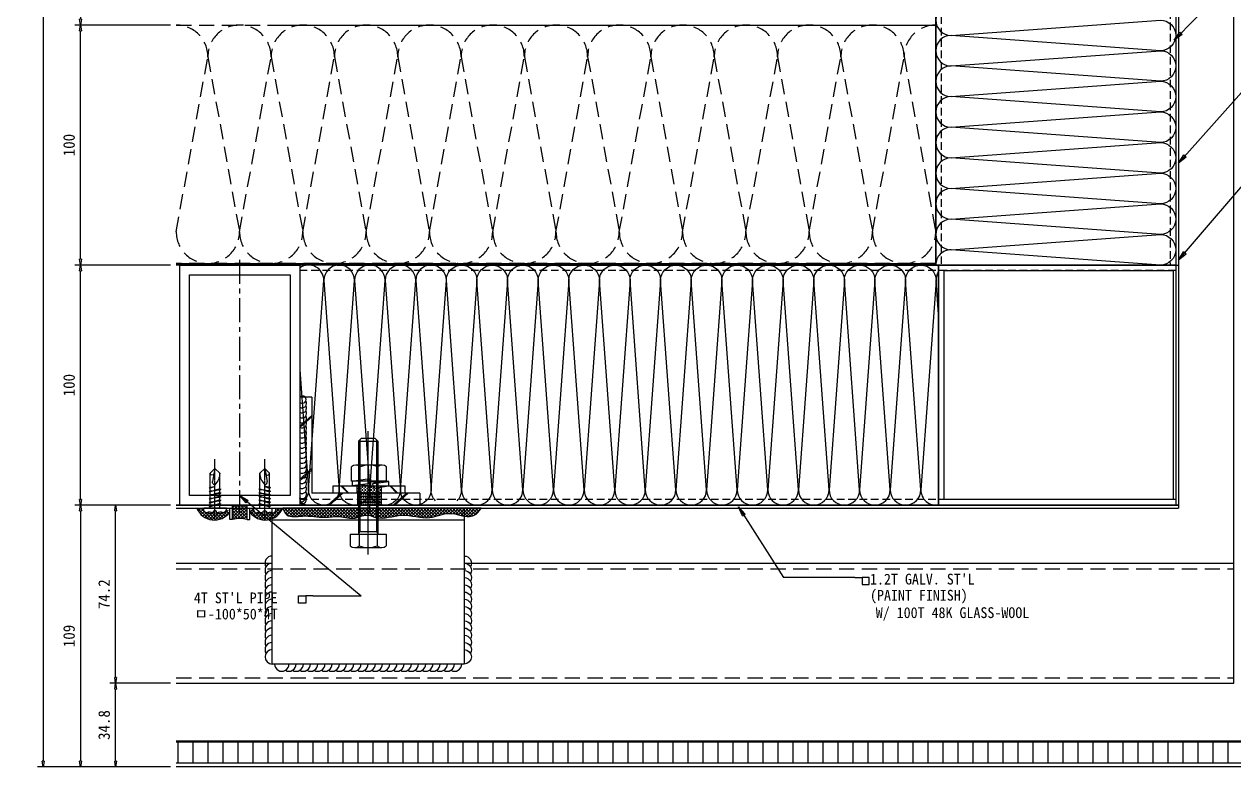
# Model space of a CAD drawing. Header units: millimetres. Extents: x 2352 to 12473, y 635 to 7997.
# Drawn here: x 2352 to 2857, y 731 to 1041 of the extents above; entities that cross this region are included whole.
import ezdxf
from ezdxf.enums import TextEntityAlignment as Align

# ---------------------------------------------------------------- set-up
doc = ezdxf.new("R2010")
doc.units = ezdxf.units.MM
for name, pattern in [('CENTER2', [1.125, 0.75, -0.125, 0.125, -0.125]), ('CENTERX2', [4, 2.5, -0.5, 0.5, -0.5]), ('HIDDEN', [9.525, 6.35, -3.175]), ('HIDDEN2', [4.7625, 3.175, -1.5875])]:
    doc.linetypes.add(name, pattern=pattern)
doc.layers.get('Defpoints').update_dxf_attribs({"color": 187})
for name, color, linetype in [('1', 1, 'Continuous'), ('2', 2, 'Continuous'), ('4', 4, 'Continuous'), ('7', 7, 'Continuous'), ('8', 8, 'Continuous'), ('A-WALL-INSL', 8, 'Continuous'), ('AA-DWXM-GLAZ', 4, 'Continuous'), ('AA-FLXK-PATT', 9, 'Continuous'), ('AC-DIMS-치수', 4, 'Continuous'), ('AC-TEXT-문자', 3, 'Continuous'), ('CEN1', 1, 'CENTER2'), ('DIMENSIONS', 7, 'Continuous'), ("ST'L BRACKET", 7, 'Continuous'), ("ST'L PIPE", 2, 'Continuous'), ('Welding', 1, 'Continuous')]:
    doc.layers.add(name, color=color, linetype=linetype)
doc.styles.add('돋움체', font='')
doc.styles.get('돋움체').set_extended_font_data('DotumChe')
doc.dimstyles.new('Iljin', dxfattribs={"dimscale": 0.8, "dimtxt": 2, "dimasz": 1, "dimexe": 1, "dimexo": 1, "dimgap": 1, "dimtad": 1, "dimdec": 1, "dimdsep": 46, "dimtxsty": '돋움체', "dimblk": 'CLOSEDBLANK', "dimcen": 1, "dimclrd": 8, "dimclre": 8, "dimclrt": 2, "dimadec": 1, "dimazin": 2, "dimtfac": 1, "dimtdec": 1, "dimtix": 1, "dimtmove": 0, "dimatfit": 3, "dimldrblk": 'CLOSEDBLANK', "dimfxl": 1, "dimlwd": -1, "dimlwe": -1, "dimarcsym": 0})
doc.dimstyles.new('Iljin 3', dxfattribs={"dimscale": 2.4, "dimtxt": 2, "dimasz": 1, "dimexe": 1, "dimexo": 1, "dimgap": 1, "dimtad": 1, "dimdec": 1, "dimdsep": 46, "dimtxsty": '돋움체', "dimblk": 'CLOSEDBLANK', "dimcen": 1, "dimclrd": 8, "dimclre": 8, "dimclrt": 2, "dimadec": 1, "dimazin": 2, "dimtfac": 1, "dimtdec": 1, "dimtix": 1, "dimtmove": 0, "dimatfit": 3, "dimldrblk": 'CLOSEDBLANK', "dimfxl": 1, "dimlwd": -1, "dimlwe": -1, "dimarcsym": 0})

# ---------------------------------------------------------------- blocks, each defined once
blk = doc.blocks.new('A$C63B60EC1')
at = {"layer": '2'}
for p, q in [((4.67, 20.71), (2.67, 18.71)), ((4.67, 20.71), (5.69, 15.31)), ((4.67, 20.71), (6.67, 18.71)), ((2.67, 12.3), (2.67, 18.71)), ((6.67, 12.88), (6.67, 18.71)), ((2.67, 12.3), (2.27, 12.07)), ((2.67, 12.3), (2.27, 12.07)), ((7.07, 11.16), (2.27, 12.07)), ((7.07, 11.16), (2.27, 12.07)), ((2.67, 11.88), (2.27, 12.07)), ((2.67, 11.88), (2.27, 12.07)), ((2.67, 10.77), (2.27, 10.53)), ((2.67, 10.77), (2.27, 10.53)), ((7.07, 9.63), (2.27, 10.53)), ((7.07, 9.63), (2.27, 10.53)), ((2.67, 10.35), (2.27, 10.53)), ((2.67, 10.35), (2.27, 10.53)), ((2.67, 12.3), (6.67, 10.93)), ((2.67, 12.3), (6.67, 10.93)), ((6.67, 11.35), (2.67, 11.88)), ((6.67, 11.35), (2.67, 11.88)), ((2.67, 10.77), (2.67, 11.88)), ((2.67, 10.77), (2.67, 11.88)), ((2.67, 10.77), (6.67, 9.39)), ((2.67, 10.77), (6.67, 9.39)), ((6.67, 9.81), (2.67, 10.35)), ((6.67, 9.81), (2.67, 10.35)), ((2.67, 9.23), (2.67, 10.35)), ((2.67, 9.23), (2.67, 10.35)), ((4.67, 13.15), (6.67, 12.46)), ((7.07, 12.69), (4.67, 13.15)), ((6.67, 12.88), (4.67, 13.15)), ((7.07, 12.69), (6.67, 12.88)), ((7.07, 12.69), (6.67, 12.46)), ((6.67, 11.35), (6.67, 12.46)), ((6.67, 11.35), (6.67, 12.46)), ((7.07, 11.16), (6.67, 11.35)), ((7.07, 11.16), (6.67, 11.35)), ((7.07, 11.16), (6.67, 10.93)), ((7.07, 11.16), (6.67, 10.93)), ((6.67, 9.81), (6.67, 10.93)), ((6.67, 9.81), (6.67, 10.93)), ((2.67, 9.23), (2.27, 9)), ((2.67, 9.23), (2.27, 9)), ((7.07, 8.09), (2.27, 9)), ((7.07, 8.09), (2.27, 9)), ((2.67, 8.81), (2.27, 9)), ((2.67, 8.81), (2.27, 9)), ((2.67, 7.7), (2.27, 7.47)), ((2.67, 7.7), (2.27, 7.47)), ((7.07, 6.56), (2.27, 7.47)), ((2.67, 7.28), (2.27, 7.47)), ((7.07, 6.56), (2.27, 7.47)), ((2.67, 7.28), (2.27, 7.47)), ((2.67, 6.17), (2.27, 5.93)), ((7.07, 5.03), (2.27, 5.93)), ((2.67, 5.75), (2.27, 5.93)), ((2.67, 9.23), (6.67, 7.86)), ((2.67, 9.23), (6.67, 7.86)), ((2.67, 7.7), (2.67, 8.81)), ((6.67, 8.28), (2.67, 8.81)), ((6.67, 8.28), (2.67, 8.81)), ((2.67, 7.7), (2.67, 8.81)), ((2.67, 7.7), (6.67, 6.33)), ((2.67, 7.7), (6.67, 6.33)), ((6.67, 6.75), (2.67, 7.28)), ((2.67, 6.17), (2.67, 7.28)), ((6.67, 6.75), (2.67, 7.28)), ((2.67, 6.17), (2.67, 7.28)), ((2.67, 6.17), (6.67, 4.79)), ((6.67, 5.21), (2.67, 5.75)), ((2.67, 4.24), (2.67, 5.75)), ((7.07, 9.63), (6.67, 9.81)), ((7.07, 9.63), (6.67, 9.81)), ((7.07, 9.63), (6.67, 9.39)), ((7.07, 9.63), (6.67, 9.39)), ((6.67, 8.28), (6.67, 9.39)), ((6.67, 8.28), (6.67, 9.39)), ((7.07, 8.09), (6.67, 8.28)), ((7.07, 8.09), (6.67, 7.86)), ((6.67, 6.75), (6.67, 7.86)), ((6.67, 6.75), (6.67, 7.86)), ((7.07, 6.56), (6.67, 6.75)), ((7.07, 6.56), (6.67, 6.75)), ((7.07, 6.56), (6.67, 6.33)), ((7.07, 6.56), (6.67, 6.33)), ((6.67, 5.21), (6.67, 6.33)), ((7.07, 5.03), (6.67, 5.21)), ((0, 4.24), (9.33, 4.24)), ((0, 4.24), (0, 3.55)), ((7.07, 5.03), (6.67, 4.79)), ((6.67, 4.24), (6.67, 4.79)), ((9.33, 3.55), (9.33, 4.24))]:
    blk.add_line(p, q, dxfattribs=at)
blk.add_lwpolyline([(1.22, 2.22), (1.54, 2.4), (1.89, 2.49), (2.26, 2.51), (2.63, 2.48), (2.98, 2.43), (3.31, 2.36), (3.58, 2.3), (3.79, 2.27), (3.92, 2.27), (3.99, 2.31), (4.01, 2.39), (4.01, 2.48), (3.99, 2.58), (3.98, 2.69), (3.99, 2.79), (4.04, 2.89), (4.14, 2.96), (4.29, 3.01), (4.47, 3.04), (4.67, 3.05), (4.86, 3.04), (5.04, 3.01), (5.19, 2.96), (5.3, 2.89), (5.35, 2.79), (5.36, 2.69), (5.34, 2.58), (5.33, 2.48), (5.32, 2.39), (5.34, 2.31), (5.41, 2.27), (5.54, 2.27), (5.75, 2.3), (6.03, 2.36), (6.35, 2.43), (6.71, 2.48), (7.08, 2.51), (7.45, 2.49), (7.8, 2.4), (8.11, 2.22)], dxfattribs=at)
for centre, radius, start, end in [((8.98, 18.63), 6.31, 179.2687, 228.028), ((4.37, 15.14), 1.33, 295.2623, 7.1309), ((5.75, 18.91), 0.941, 250.2196, 348.1271), ((4.85, 14.12), 0.2, 242.5077, 295.2623), ((1.37, 3.58), 1.37, 181.37, 263.8814), ((4.67, 14.18), 12.44, 253.9264, 286.0737), ((7.97, 3.58), 1.37, 276.1186, 358.63)]:
    blk.add_arc(centre, radius, start, end, dxfattribs=at)
at = {"layer": 'CEN1'}
blk.add_line((4.67, 0), (4.67, 24.71), dxfattribs=at)
blk = doc.blocks.new('A$C39651A00')
at = {"layer": '1'}
h = blk.add_hatch(dxfattribs=at)
h.set_pattern_fill('BRASS', color=256, scale=0.2, angle=270)
h.set_pattern_definition([(270, (-369613.7818, 56865.7308), (1.27, -2e-16), []), (270, (-369613.1468, 56865.7308), (1.27, -2e-16), [0.635, -0.3175])])
h.paths.add_polyline_path([(8.41, 24), (3.41, 24), (3.41, 34), (8.41, 34)])
for p, q in [((3.41, 39.64), (8.41, 45.22)), ((3.41, 38.93), (8.41, 44.51)), ((3.41, 12.42), (8.41, 17.99)), ((3.41, 11.71), (8.41, 17.29)), ((13.53, 0), (18.01, 5)), ((14.17, 0), (18.65, 5)), ((35.69, 0), (40.17, 5)), ((36.33, 0), (40.81, 5))]:
    blk.add_line(p, q, dxfattribs=at)
at = {"layer": '1', "linetype": 'CENTERX2'}
blk.add_line((11.96, 29), (0, 29), dxfattribs=at)
at = {"layer": '4'}
for p, q in [((3.41, 50), (3.41, 3)), ((8.41, 50), (3.41, 50)), ((8.41, 50), (8.41, 5)), ((48.41, 5), (8.41, 5)), ((48.41, 5), (48.41, 0)), ((48.41, 0), (6.41, 0))]:
    blk.add_line(p, q, dxfattribs=at)
blk.add_arc((6.41, 3), 3, 180, 270, dxfattribs=at)
at = {"layer": '7'}
blk.add_lwpolyline([(8.41, 24), (3.41, 24), (3.41, 34), (8.41, 34)], close=True, dxfattribs=at)
blk = doc.blocks.new('A$C2C9A2EE4')
at = {"layer": '2'}
for p, q in [((0, 43), (0, 47.81)), ((13.13, 48.5), (1.87, 48.5)), ((3.75, 43), (3.75, 47.81)), ((11.25, 43), (11.25, 47.81)), ((15, 43), (15, 47.81)), ((15, 43), (0, 43)), ((3.5, 4.2), (3.5, 43)), ((4, 41.8), (3.5, 43)), ((11.5, 41.8), (3.5, 41.8)), ((4, 3.7), (4, 41.8)), ((11, 41.8), (11.5, 43)), ((11, 3.7), (11, 41.8)), ((11.5, 4.2), (11.5, 43)), ((11.5, 4.2), (3.5, 4.2)), ((3.5, 4.2), (4.7, 3)), ((10.3, 3), (4.7, 3)), ((11.5, 4.2), (10.3, 3))]:
    blk.add_line(p, q, dxfattribs=at)
for centre, radius, start, end in [((1.87, 45.62), 2.88, 49.4134, 130.5866), ((7.5, 37.99), 10.51, 69.0802, 110.9198), ((13.13, 45.62), 2.88, 49.4134, 130.5866)]:
    blk.add_arc(centre, radius, start, end, dxfattribs=at)
at = {"layer": 'CEN1'}
blk.add_line((7.5, 51.5), (7.5, 0), dxfattribs=at)
blk = doc.blocks.new('SPRING')
at = {"layer": '2'}
for p, q in [((0.73, -1.48), (1.81, 6.2)), ((1.81, 6.2), (4.09, 6.2)), ((2.97, -1.8), (4.09, 6.2)), ((4.09, 6.2), (4.09, -4.37)), ((2.97, -1.8), (3.77, 1.6)), ((3.77, 1.6), (4.09, -4.37)), ((0.73, -1.48), (2.97, -1.79)), ((1.82, -12.2), (1.82, -1.63)), ((2.94, -4.2), (1.82, -12.2)), ((1.85, -1.64), (2.14, -7.6)), ((2.14, -7.6), (2.94, -4.2)), ((5.18, -4.52), (2.94, -4.21)), ((5.18, -4.52), (4.1, -12.2)), ((4.1, -12.2), (1.82, -12.2))]:
    blk.add_line(p, q, dxfattribs=at)
at = {"layer": 'CEN1'}
blk.add_line((0.73, -3), (5.18, -3), dxfattribs=at)
blk = doc.blocks.new('_ClosedBlank')
at = {"color": 0, "linetype": 'ByBlock', "lineweight": -2}
for p, q in [((-1, 0.17), (0, 0)), ((-1, 0.17), (-1, -0.17)), ((0, 0), (-1, -0.17))]:
    blk.add_line(p, q, dxfattribs=at)
blk = doc.blocks.new('*D54')
at = {"layer": 'Defpoints', "color": 0, "transparency": 16777216}
for p in [(2390.57, 766.13), (2415.8, 766.13), (2415.8, 731.33)]:
    blk.add_point(p, dxfattribs=at)
at = {"layer": 'DIMENSIONS', "color": 8, "transparency": 16777216}
for p, q in [((2413.4, 766.13), (2388.17, 766.13)), ((2390.57, 733.73), (2390.57, 763.73)), ((2413.4, 731.33), (2388.17, 731.33))]:
    blk.add_line(p, q, dxfattribs=at)
at = {"layer": 'DIMENSIONS', "color": 8, "transparency": 16777216, "xscale": 2.4, "yscale": 2.4, "zscale": 2.4}
for p, rotation in [((2390.57, 766.13), 90), ((2390.57, 731.33), 270)]:
    blk.add_blockref('_ClosedBlank', p, dxfattribs=dict(at, rotation=rotation))
at = {"layer": 'DIMENSIONS', "color": 2, "transparency": 16777216, "insert": (2385.77, 748.73), "char_height": 4.8, "attachment_point": 5, "rotation": 90, "style": '돋움체'}
blk.add_mtext('34.8', dxfattribs=at)
blk = doc.blocks.new('*D55')
at = {"layer": 'Defpoints', "color": 0, "transparency": 16777216}
for p in [(2390.57, 840.33), (2415.8, 840.33), (2415.8, 766.13)]:
    blk.add_point(p, dxfattribs=at)
at = {"layer": 'DIMENSIONS', "color": 8, "transparency": 16777216}
for p, q in [((2413.4, 840.33), (2388.17, 840.33)), ((2390.57, 768.53), (2390.57, 837.93)), ((2413.4, 766.13), (2388.17, 766.13))]:
    blk.add_line(p, q, dxfattribs=at)
at = {"layer": 'DIMENSIONS', "color": 8, "transparency": 16777216, "xscale": 2.4, "yscale": 2.4, "zscale": 2.4}
for p, rotation in [((2390.57, 840.33), 90), ((2390.57, 766.13), 270)]:
    blk.add_blockref('_ClosedBlank', p, dxfattribs=dict(at, rotation=rotation))
at = {"layer": 'DIMENSIONS', "color": 2, "transparency": 16777216, "insert": (2385.77, 803.23), "char_height": 4.8, "attachment_point": 5, "rotation": 90, "style": '돋움체'}
blk.add_mtext('74.2', dxfattribs=at)
blk = doc.blocks.new('*D56')
at = {"layer": 'Defpoints', "color": 0, "transparency": 16777216}
for p in [(2415.8, 840.33), (2375.95, 731.33), (2415.8, 731.33)]:
    blk.add_point(p, dxfattribs=at)
at = {"layer": 'DIMENSIONS', "color": 8, "transparency": 16777216}
for p, q in [((2413.4, 840.33), (2373.55, 840.33)), ((2375.95, 837.93), (2375.95, 733.73)), ((2413.4, 731.33), (2373.55, 731.33))]:
    blk.add_line(p, q, dxfattribs=at)
at = {"layer": 'DIMENSIONS', "color": 8, "transparency": 16777216, "xscale": 2.4, "yscale": 2.4, "zscale": 2.4}
for p, rotation in [((2375.95, 840.33), 90), ((2375.95, 731.33), 270)]:
    blk.add_blockref('_ClosedBlank', p, dxfattribs=dict(at, rotation=rotation))
at = {"layer": 'DIMENSIONS', "color": 2, "transparency": 16777216, "insert": (2371.15, 785.83), "char_height": 4.8, "attachment_point": 5, "rotation": 90, "style": '돋움체'}
blk.add_mtext('109', dxfattribs=at)
blk = doc.blocks.new('*D57')
at = {"layer": 'Defpoints', "color": 0, "transparency": 16777216}
for p in [(2375.95, 940.33), (2415.8, 940.33), (2415.8, 840.33)]:
    blk.add_point(p, dxfattribs=at)
at = {"layer": 'DIMENSIONS', "color": 8, "transparency": 16777216}
for p, q in [((2413.4, 940.33), (2373.55, 940.33)), ((2375.95, 842.73), (2375.95, 937.93)), ((2413.4, 840.33), (2373.55, 840.33))]:
    blk.add_line(p, q, dxfattribs=at)
at = {"layer": 'DIMENSIONS', "color": 8, "transparency": 16777216, "xscale": 2.4, "yscale": 2.4, "zscale": 2.4}
for p, rotation in [((2375.95, 940.33), 90), ((2375.95, 840.33), 270)]:
    blk.add_blockref('_ClosedBlank', p, dxfattribs=dict(at, rotation=rotation))
at = {"layer": 'DIMENSIONS', "color": 2, "transparency": 16777216, "insert": (2371.15, 890.33), "char_height": 4.8, "attachment_point": 5, "rotation": 90, "style": '돋움체'}
blk.add_mtext('100', dxfattribs=at)
blk = doc.blocks.new('*D58')
at = {"layer": 'Defpoints', "color": 0, "transparency": 16777216}
for p in [(2375.95, 1040.33), (2415.8, 1040.33), (2415.8, 940.33)]:
    blk.add_point(p, dxfattribs=at)
at = {"layer": 'DIMENSIONS', "color": 8, "transparency": 16777216}
for p, q in [((2413.4, 1040.33), (2373.55, 1040.33)), ((2375.95, 942.73), (2375.95, 1037.93)), ((2413.4, 940.33), (2373.55, 940.33))]:
    blk.add_line(p, q, dxfattribs=at)
at = {"layer": 'DIMENSIONS', "color": 8, "transparency": 16777216, "xscale": 2.4, "yscale": 2.4, "zscale": 2.4}
for p, rotation in [((2375.95, 1040.33), 90), ((2375.95, 940.33), 270)]:
    blk.add_blockref('_ClosedBlank', p, dxfattribs=dict(at, rotation=rotation))
at = {"layer": 'DIMENSIONS', "color": 2, "transparency": 16777216, "insert": (2371.15, 990.33), "char_height": 4.8, "attachment_point": 5, "rotation": 90, "style": '돋움체'}
blk.add_mtext('100', dxfattribs=at)
blk = doc.blocks.new('*D76')
at = {"layer": 'Defpoints', "color": 0, "transparency": 16777216}
for p in [(2432.34, 1490.33), (2375.95, 1040.33), (2415.8, 1040.33)]:
    blk.add_point(p, dxfattribs=at)
at = {"layer": 'DIMENSIONS', "color": 8, "transparency": 16777216}
for p, q in [((2429.94, 1490.33), (2373.55, 1490.33)), ((2375.95, 1487.93), (2375.95, 1042.73)), ((2413.4, 1040.33), (2373.55, 1040.33))]:
    blk.add_line(p, q, dxfattribs=at)
at = {"layer": 'DIMENSIONS', "color": 8, "transparency": 16777216, "xscale": 2.4, "yscale": 2.4, "zscale": 2.4}
for p, rotation in [((2375.95, 1490.33), 90), ((2375.95, 1040.33), 270)]:
    blk.add_blockref('_ClosedBlank', p, dxfattribs=dict(at, rotation=rotation))
at = {"layer": 'DIMENSIONS', "color": 2, "transparency": 16777216, "insert": (2371.15, 1265.33), "char_height": 4.8, "attachment_point": 5, "rotation": 90, "style": '돋움체'}
blk.add_mtext('450', dxfattribs=at)
blk = doc.blocks.new('*D83')
at = {"layer": 'Defpoints', "color": 0, "transparency": 16777216}
for p in [(2429.94, 1490.33, 0), (2360.4, 731.33), (2415.8, 731.33)]:
    blk.add_point(p, dxfattribs=at)
at = {"layer": 'DIMENSIONS', "color": 8, "transparency": 16777216}
for p, q in [((2427.54, 1490.33), (2358, 1490.33)), ((2360.4, 1487.93), (2360.4, 733.73)), ((2413.4, 731.33), (2358, 731.33))]:
    blk.add_line(p, q, dxfattribs=at)
at = {"layer": 'DIMENSIONS', "color": 8, "transparency": 16777216, "xscale": 2.4, "yscale": 2.4, "zscale": 2.4}
for p, rotation in [((2360.4, 1490.33), 90), ((2360.4, 731.33), 270)]:
    blk.add_blockref('_ClosedBlank', p, dxfattribs=dict(at, rotation=rotation))
at = {"layer": 'DIMENSIONS', "color": 2, "transparency": 16777216, "insert": (2355.6, 1110.83), "char_height": 4.8, "attachment_point": 5, "rotation": 90, "style": '돋움체'}
blk.add_mtext('759', dxfattribs=at)
blk = doc.blocks.new('A$C35BF611D')
at = {"layer": 'Welding'}
for centre, end in [((19.59, 7.52), 210), ((19.59, 4.52), 210), ((19.59, 1.52), 210), ((19.59, -1.48), 210), ((19.59, -4.48), 210), ((19.59, -7.48), 210), ((19.59, -10.48), 210), ((19.59, -13.48), 210), ((19.59, -16.48), 210), ((19.59, -19.48), 210), ((19.59, -22.48), 210), ((19.59, -25.48), 210), ((19.59, -28.48), 210), ((19.59, -31.48), 270)]:
    blk.add_arc(centre, 3, 90, end, dxfattribs=at)
blk = doc.blocks.new('A$C449509A6')
at = {"layer": 'Welding'}
for centre, start in [((-37.76, 8.61), 180), ((-34.76, 8.61), 240), ((-31.76, 8.61), 240), ((-28.76, 8.61), 240), ((-25.76, 8.61), 240), ((-22.76, 8.61), 240), ((-19.76, 8.61), 240), ((-16.76, 8.61), 240), ((-13.76, 8.61), 240), ((-10.76, 8.61), 240), ((-7.76, 8.61), 240), ((-4.76, 8.61), 240), ((-1.76, 8.61), 240), ((1.24, 8.61), 240), ((4.24, 8.61), 240), ((7.24, 8.61), 240), ((10.24, 8.61), 240), ((13.24, 8.61), 240), ((16.24, 8.61), 240), ((19.24, 8.61), 240), ((22.24, 8.61), 240), ((25.24, 8.61), 240), ((28.24, 8.61), 240), ((31.24, 8.61), 240), ((34.24, 8.61), 240)]:
    blk.add_arc(centre, 3, start, 0, dxfattribs=at)
blk = doc.blocks.new('bracket11')
at = {"layer": "ST'L BRACKET"}
blk.add_line((2848.61, 1777.89), (2848.61, 1697.89), dxfattribs=at)
blk.add_lwpolyline([(2843.61, 1777.89), (2908.61, 1777.89), (2908.61, 1697.89), (2843.61, 1697.89), (2843.61, 1777.89)], dxfattribs=at)
at = {"layer": "ST'L BRACKET", "color": 0, "xscale": -1, "rotation": 90}
blk.add_blockref('A$C35BF611D', (2874.13, 1797.48), dxfattribs=at)
at = {"layer": "ST'L BRACKET", "color": 0, "rotation": 90}
for name, p in [('A$C449509A6', (2917.22, 1739.64)), ('A$C35BF611D', (2874.13, 1678.3))]:
    blk.add_blockref(name, p, dxfattribs=at)

msp = doc.modelspace()

# ---------------------------------------------------------------- hatches: boundary and pattern name
at = {"layer": '1', "ltscale": 0.2}
h = msp.add_hatch(dxfattribs=at)
h.set_pattern_fill('DASH', color=256, scale=5, angle=-90, style=0)
h.set_pattern_definition([(270, (-420132.28717, -70938.65474), (-0.625, -0.625), [0.625, -0.625])])
h.paths.add_polyline_path([(2501.15, 848.33), (2501.15, 845.33), (2491.15, 845.33), (2491.15, 848.33)])
at = {"layer": '1'}
h = msp.add_hatch(dxfattribs=at)
h.set_pattern_fill('ANSI37', color=256, scale=0.3)
h.set_pattern_definition([(45, (-757241.5917, -88497.8907), (-0.6735192091, 0.6735192091), []), (135, (-757241.5917, -88497.8907), (-0.6735192091, -0.6735192091), [])])
h.paths.add_polyline_path([(2438.11, 837.46), (2436.86, 839.13), (2436.6, 839.13), (2436.6, 838.5, -0.390142), (2435.38, 837.11, -0.141196), (2428.49, 837.11, -0.37643), (2427.26, 838.44), (2427.26, 839.13), (2424.42, 839.13, 0.603483)])
h = msp.add_hatch(dxfattribs=at)
h.set_pattern_fill('ANSI37', color=256, scale=0.3)
h.set_pattern_definition([(45, (-756405.2997, -88520.3812), (-0.6735192091, 0.6735192091), []), (135, (-756405.2997, -88520.3812), (-0.6735192091, -0.6735192091), [])])
h.paths.add_polyline_path([(2442.31, 840.33), (2439.31, 840.33), (2439.31, 834.33, -0.071958), (2442.31, 834.76)])
h.paths.add_polyline_path([(2445.31, 840.33), (2442.31, 840.33), (2442.31, 834.76, -0.071958), (2445.31, 834.33)])
h = msp.add_hatch(dxfattribs=at)
h.set_pattern_fill('ANSI37', color=256, scale=0.3)
h.set_pattern_definition([(45, (-757251.8935, -88497.8907), (-0.6735192091, 0.6735192091), []), (135, (-757251.8935, -88497.8907), (-0.6735192091, -0.6735192091), [])])
h.paths.add_polyline_path([(2452.68, 836.62, 0.07025), (2456.13, 837.11, 0.37643), (2457.35, 838.44), (2457.35, 839.13), (2460.2, 839.13, -0.603483), (2446.51, 837.46), (2447.76, 839.13), (2448.02, 839.13), (2448.02, 838.44, 0.37643), (2449.24, 837.11, 0.07025)])
h = msp.add_hatch(dxfattribs=at)
h.set_pattern_fill('ANSI37', color=256, scale=0.3)
h.set_pattern_definition([(45, (-409613.698, 5334.9359), (-0.673519209, 0.673519209), []), (135, (-409613.698, 5334.9359), (-0.673519209, -0.673519209), [])])
edge = h.paths.add_edge_path()
edge.add_line((2542.87, 839.13), (2460.2, 839.13))
edge.add_spline(control_points=[(2460.2, 839.13), (2460.67, 838.03), (2462.08, 834.77), (2469.77, 836.52), (2476.58, 834.68), (2484.01, 836.19), (2489.92, 833.94), (2494.83, 837.03), (2501.15, 833.68), (2510.1, 837.81), (2520.44, 833.54), (2529.83, 838.32), (2537.31, 834.45), (2541.43, 836.74), (2542.63, 838.72), (2542.87, 839.13)], knot_values=[0, 0, 0, 0, 3.297752, 9.819124, 19.103504, 25.345302, 31.868188, 36.803528, 40.665328, 51.591844, 63.382902, 71.709588, 80.508384, 85.858031, 87.297252, 87.297252, 87.297252, 87.297252], degree=3, periodic=0)

# ---------------------------------------------------------------- linework, layer by layer
at = {"layer": '1', "linetype": 'CENTERX2', "ltscale": 4}
msp.add_line((2442.31, 836.51), (2442.31, 944.32), dxfattribs=at)
at = {"layer": '1', "ltscale": 0.2}
for p, q in [((2487.44, 845.33), (2484.41, 848.33)), ((2487.79, 845.33), (2484.77, 848.33)), ((2507.8, 845.33), (2504.78, 848.33)), ((2508.15, 845.33), (2505.13, 848.33))]:
    msp.add_line(p, q, dxfattribs=at)
msp.add_lwpolyline([(2501.15, 848.33), (2501.15, 845.33), (2491.15, 845.33), (2491.15, 848.33)], close=True, dxfattribs=at)
at = {"layer": '2', "linetype": 'HIDDEN2'}
for p, q in [((2734.66, 1377.35), (2734.66, 940.33)), ((2830.06, 1374.76), (2830.06, 940.33)), ((2832.36, 938.03), (2467.31, 938.03)), ((2832.36, 842.63), (2467.31, 842.63))]:
    msp.add_line(p, q, dxfattribs=at)
at = {"layer": '2'}
for p, q in [((2488.86, 850.33), (2488.86, 856.25)), ((2501.64, 857), (2490.68, 857)), ((2492.5, 850.33), (2492.5, 856.25)), ((2499.81, 850.33), (2499.81, 856.25)), ((2503.46, 850.33), (2503.46, 856.25)), ((2503.46, 850.33), (2488.86, 850.33))]:
    msp.add_line(p, q, dxfattribs=at)
for points in [[(2735.86, 842.63), (2735.86, 938.03), (2831.26, 938.03), (2831.26, 842.63)], [(2421.31, 844.33), (2421.31, 936.33), (2463.31, 936.33), (2463.31, 844.33)]]:
    msp.add_lwpolyline(points, close=True, dxfattribs=at)
for centre, radius, start, end in [((2490.68, 854.41), 2.59, 45.2164, 134.7836), ((2496.16, 847.71), 9.28, 66.8008, 113.1992), ((2501.64, 854.41), 2.59, 45.2164, 134.7836)]:
    msp.add_arc(centre, radius, start, end, dxfattribs=at)
at = {"layer": '4'}
for p, q in [((2832.36, 1477.35), (2832.36, 840.33)), ((2732.36, 1374.76), (2732.36, 940.33)), ((2832.36, 940.33), (2415.8, 940.33)), ((2833.56, 840.33), (2415.8, 840.33))]:
    msp.add_line(p, q, dxfattribs=at)
at = {"layer": '4', "color": 7}
for p, q in [((2832.34, 1374.76), (2832.34, 840.33)), ((2833.56, 1295.23), (2833.56, 839.13)), ((2415.8, 840.33), (2833.56, 840.33)), ((2415.8, 839.13), (2833.56, 839.13)), ((2438.11, 834.33), (2438.11, 839.13)), ((2439.31, 834.33), (2439.31, 840.33)), ((2445.31, 834.33), (2445.31, 840.33)), ((2446.51, 839.13), (2583.5, 839.13)), ((2446.51, 834.33), (2446.51, 839.13)), ((2467.31, 840.33), (2832.34, 840.33)), ((2439.31, 834.33), (2438.11, 834.33)), ((2445.31, 834.33), (2446.51, 834.33))]:
    msp.add_line(p, q, dxfattribs=at)
at = {"layer": '4'}
for points in [[(2417.31, 840.33), (2417.31, 940.33), (2467.31, 940.33), (2467.31, 840.33)], [(2733.56, 840.33), (2733.56, 940.33), (2833.56, 940.33), (2833.56, 840.33)]]:
    msp.add_lwpolyline(points, close=True, dxfattribs=at)
at = {"layer": '4', "ltscale": 150}
msp.add_lwpolyline([(2511.15, 848.33), (2511.15, 845.33), (2481.15, 845.33), (2481.15, 848.33)], close=True, dxfattribs=at)
at = {"layer": '4'}
msp.add_arc((2442.31, 824.18), 10.59, 73.5367, 106.4633, dxfattribs=at)
at = {"layer": '7'}
msp.add_line((2542.87, 839.13), (2460.2, 839.13), dxfattribs=at)
for centre, start, end in [((2431.7, 841.9), 200.8427, 325.2838), ((2452.91, 841.9), 214.7162, 339.1573)]:
    msp.add_arc(centre, 7.79, start, end, dxfattribs=at)
msp.add_open_spline([(2460.2, 839.13), (2460.67, 838.03), (2462.08, 834.77), (2469.77, 836.52), (2476.58, 834.68), (2484.01, 836.19), (2489.92, 833.94), (2494.83, 837.03), (2501.15, 833.68), (2510.1, 837.81), (2520.44, 833.54), (2529.83, 838.32), (2537.31, 834.45), (2541.43, 836.74), (2542.63, 838.72), (2542.87, 839.13)], degree=3, knots=[0, 0, 0, 0, 3.297752, 9.819124, 19.103504, 25.345302, 31.868188, 36.803528, 40.665328, 51.591844, 63.382902, 71.709588, 80.508384, 85.858031, 87.297252, 87.297252, 87.297252, 87.297252], dxfattribs=at)
at = {"layer": '8', "color": 251, "linetype": 'HIDDEN2', "ltscale": 2}
msp.add_line((2457.34, 1040.33), (2732.36, 1040.33), dxfattribs=at)
at = {"layer": '8'}
for points in [[(2832.34, 1374.76), (2832.34, 940.33), (2732.34, 940.33), (2732.34, 1241.03)], [(2482.86, 940.33), (2733.56, 940.33), (2733.56, 840.33), (2482.86, 840.33)]]:
    msp.add_lwpolyline(points, dxfattribs=at)
for points in [[(2738.72, 1048.78, 1), (2738.72, 1036.02), (2825.96, 1042.4, -1), (2825.96, 1029.65), (2738.72, 1036.02, 1), (2738.72, 1023.27), (2825.96, 1029.65, -1), (2825.96, 1016.89), (2738.72, 1023.27, 1), (2738.72, 1010.51), (2825.96, 1016.89, -1), (2825.96, 1004.13), (2738.72, 1010.51, 1), (2738.72, 997.75), (2825.96, 1004.13, -1), (2825.96, 991.37), (2738.72, 997.75, 1), (2738.72, 984.99), (2825.96, 991.37, -1), (2825.96, 978.61), (2738.72, 984.99, 1), (2738.72, 972.23), (2825.96, 978.61, -1), (2825.96, 965.85), (2738.72, 972.23, 1), (2738.72, 959.47), (2825.96, 965.85, -1), (2825.96, 953.09), (2738.72, 959.47, 1), (2738.72, 946.71), (2825.96, 953.09, -1), (2825.96, 940.33), (2738.72, 946.71, 0.414214), (2732.34, 940.33)], [(2523.89, 842.17, -0.200269), (2522, 846.71), (2528.38, 933.95, 1), (2515.62, 933.95), (2522, 846.71, -1), (2509.24, 846.71), (2515.62, 933.95, 1), (2502.86, 933.95), (2509.24, 846.71, -1), (2496.48, 846.71), (2502.86, 933.95, 1), (2490.1, 933.95), (2496.48, 846.71, -1), (2483.72, 846.71), (2490.1, 933.95, 1), (2477.34, 933.95), (2483.72, 846.71, -1), (2470.96, 846.71), (2477.34, 933.95, 0.606428), (2467.31, 939.18, 0.606428)], [(2532.86, 842.17, 0.200269), (2534.76, 846.71), (2528.38, 933.95, -1), (2541.14, 933.95), (2534.76, 846.71, 1), (2547.52, 846.71), (2541.14, 933.95, -1), (2553.9, 933.95), (2547.52, 846.71, 1), (2560.28, 846.71), (2553.9, 933.95, -1), (2566.65, 933.95), (2560.28, 846.71, 1), (2573.03, 846.71), (2566.65, 933.95, -1), (2579.41, 933.95), (2573.03, 846.71, 1), (2585.79, 846.71), (2579.41, 933.95, -1), (2592.17, 933.95), (2585.79, 846.71, 1), (2598.55, 846.71), (2592.17, 933.95, -1), (2604.93, 933.95), (2598.55, 846.71, 1), (2611.31, 846.71), (2604.93, 933.95, -1), (2617.69, 933.95), (2611.31, 846.71, 1), (2624.07, 846.71), (2617.69, 933.95, -1), (2630.45, 933.95), (2624.07, 846.71, 1), (2636.83, 846.71), (2630.45, 933.95, -1), (2643.21, 933.95), (2636.83, 846.71, 1), (2649.59, 846.71), (2643.21, 933.95, -1), (2655.97, 933.95), (2649.59, 846.71, 1), (2662.35, 846.71), (2655.97, 933.95, -1), (2668.73, 933.95), (2662.35, 846.71, 1), (2675.11, 846.71), (2668.73, 933.95, -1), (2681.49, 933.95), (2675.11, 846.71, 1), (2687.87, 846.71), (2681.49, 933.95, -1), (2694.25, 933.95), (2687.87, 846.71, 1), (2700.63, 846.71), (2694.25, 933.95, -1), (2707.01, 933.95), (2700.63, 846.71, 1), (2713.39, 846.71), (2707.01, 933.95, -1), (2719.77, 933.95), (2713.39, 846.71, 1), (2726.15, 846.71), (2719.77, 933.95, -1), (2732.53, 933.95), (2726.15, 846.71, 0.462896), (2733.56, 840.41, 0.462896)], [(2733.56, 919.77), (2732.53, 933.95, -0.145581), (2733.56, 937.44)], [(2467.31, 896.67), (2470.96, 846.71, -0.290056), (2467.31, 840.94)]]:
    msp.add_lwpolyline(points, format="xyb", dxfattribs=at)
at = {"layer": '8', "color": 251, "linetype": 'HIDDEN2', "ltscale": 2}
msp.add_lwpolyline([(2415.8, 1040.33), (2732.36, 1040.33), (2732.36, 941.03), (2415.8, 941.03)], dxfattribs=at)
msp.add_lwpolyline([(2732.36, 1040.33, 0.414214), (2719.17, 1027.14), (2732.36, 954.22, -1), (2705.98, 954.22), (2719.17, 1027.14, 1), (2692.79, 1027.14), (2705.98, 954.22, -1), (2679.6, 954.22), (2692.79, 1027.14, 1), (2666.41, 1027.14), (2679.6, 954.22, -1), (2653.22, 954.22), (2666.41, 1027.14, 1), (2640.03, 1027.14), (2653.22, 954.22, -1), (2626.84, 954.22), (2640.03, 1027.14, 1), (2613.65, 1027.14), (2626.84, 954.22, -1), (2600.46, 954.22), (2613.65, 1027.14, 1), (2587.27, 1027.14), (2600.46, 954.22, -1), (2574.08, 954.22), (2587.27, 1027.14, 1), (2560.89, 1027.14), (2574.08, 954.22, -1), (2547.7, 954.22), (2560.89, 1027.14, 1), (2534.51, 1027.14), (2547.7, 954.22, -1), (2521.32, 954.22), (2534.51, 1027.14, 1), (2508.13, 1027.14), (2521.32, 954.22, -1), (2494.94, 954.22), (2508.13, 1027.14, 1), (2481.75, 1027.14), (2494.94, 954.22, -1), (2468.56, 954.22), (2481.75, 1027.14, 1), (2455.37, 1027.14), (2468.56, 954.22, -1), (2442.18, 954.22), (2455.37, 1027.14, 1), (2428.99, 1027.14), (2442.18, 954.22, -1), (2415.8, 954.22), (2428.99, 1027.14, 0.414214), (2415.8, 1040.33)], format="xyb", dxfattribs=at)
at = {"layer": 'A-WALL-INSL'}
msp.add_line((2415.8, 941.03), (2732.36, 941.03), dxfattribs=at)
at = {"layer": 'AA-DWXM-GLAZ'}
msp.add_line((2415.8, 742.13), (2870.46, 742.13), dxfattribs=at)
for points in [[(2415.8, 732.93), (2891.66, 732.93)], [(2891.66, 731.33), (2415.8, 731.33)]]:
    msp.add_lwpolyline(points, dxfattribs=at)
at = {"layer": 'AA-FLXK-PATT'}
for p, q in [((2415.8, 741.78), (2891.66, 741.78)), ((2416.66, 732.93), (2416.66, 741.78)), ((2422.91, 732.93), (2422.91, 741.78)), ((2429.16, 732.93), (2429.16, 741.78)), ((2435.41, 732.93), (2435.41, 741.78)), ((2441.66, 732.93), (2441.66, 741.78)), ((2447.91, 732.93), (2447.91, 741.78)), ((2454.16, 732.93), (2454.16, 741.78)), ((2460.41, 732.93), (2460.41, 741.78)), ((2466.66, 732.93), (2466.66, 741.78)), ((2472.91, 732.93), (2472.91, 741.78)), ((2479.16, 732.93), (2479.16, 741.78)), ((2485.41, 732.93), (2485.41, 741.78)), ((2491.66, 732.93), (2491.66, 741.78)), ((2497.91, 732.93), (2497.91, 741.78)), ((2504.16, 732.93), (2504.16, 741.78)), ((2510.41, 732.93), (2510.41, 741.78)), ((2516.66, 732.93), (2516.66, 741.78)), ((2522.91, 732.93), (2522.91, 741.78)), ((2529.16, 732.93), (2529.16, 741.78)), ((2535.41, 732.93), (2535.41, 741.78)), ((2541.66, 732.93), (2541.66, 741.78)), ((2547.91, 732.93), (2547.91, 741.78)), ((2554.16, 732.93), (2554.16, 741.78)), ((2560.41, 732.93), (2560.41, 741.78)), ((2566.66, 732.93), (2566.66, 741.78)), ((2572.91, 732.93), (2572.91, 741.78)), ((2579.16, 732.93), (2579.16, 741.78)), ((2585.41, 732.93), (2585.41, 741.78)), ((2591.66, 732.93), (2591.66, 741.78)), ((2597.91, 732.93), (2597.91, 741.78)), ((2604.16, 732.93), (2604.16, 741.78)), ((2610.41, 732.93), (2610.41, 741.78)), ((2616.66, 732.93), (2616.66, 741.78)), ((2622.91, 732.93), (2622.91, 741.78)), ((2629.16, 732.93), (2629.16, 741.78)), ((2635.41, 732.93), (2635.41, 741.78)), ((2641.66, 732.93), (2641.66, 741.78)), ((2647.91, 732.93), (2647.91, 741.78)), ((2654.16, 732.93), (2654.16, 741.78)), ((2660.41, 732.93), (2660.41, 741.78)), ((2666.66, 732.93), (2666.66, 741.78)), ((2672.91, 732.93), (2672.91, 741.78)), ((2679.16, 732.93), (2679.16, 741.78)), ((2685.41, 732.93), (2685.41, 741.78)), ((2691.66, 732.93), (2691.66, 741.78)), ((2697.91, 732.93), (2697.91, 741.78)), ((2704.16, 732.93), (2704.16, 741.78)), ((2710.41, 732.93), (2710.41, 741.78)), ((2716.66, 732.93), (2716.66, 741.78)), ((2722.91, 732.93), (2722.91, 741.78)), ((2729.16, 732.93), (2729.16, 741.78)), ((2735.41, 732.93), (2735.41, 741.78)), ((2741.66, 732.93), (2741.66, 741.78)), ((2747.91, 732.93), (2747.91, 741.78)), ((2754.16, 732.93), (2754.16, 741.78)), ((2760.41, 732.93), (2760.41, 741.78)), ((2766.66, 732.93), (2766.66, 741.78)), ((2772.91, 732.93), (2772.91, 741.78)), ((2779.16, 732.93), (2779.16, 741.78)), ((2785.41, 732.93), (2785.41, 741.78)), ((2791.66, 732.93), (2791.66, 741.78)), ((2797.91, 732.93), (2797.91, 741.78)), ((2804.16, 732.93), (2804.16, 741.78)), ((2810.41, 732.93), (2810.41, 741.78)), ((2816.66, 732.93), (2816.66, 741.78)), ((2822.91, 732.93), (2822.91, 741.78)), ((2829.16, 732.93), (2829.16, 741.78)), ((2835.41, 732.93), (2835.41, 741.78)), ((2841.66, 732.93), (2841.66, 741.78)), ((2847.91, 732.93), (2847.91, 741.78)), ((2854.16, 732.93), (2854.16, 741.78))]:
    msp.add_line(p, q, dxfattribs=at)
at = {"layer": 'AC-DIMS-치수', "color": 8}
for p, q in [((2698.61, 810.21), (2668.89, 810.21)), ((2472.8, 802.54), (2492.83, 802.54))]:
    msp.add_line(p, q, dxfattribs=at)
at = {"layer": 'AC-TEXT-문자'}
for p, q in [((2698.61, 810.21), (2701.61, 810.21)), ((2472.8, 802.54), (2469.8, 802.54))]:
    msp.add_line(p, q, dxfattribs=at)
at = {"layer": 'Defpoints'}
for points in [[(2704.61, 810.21), (2701.61, 810.21), (2701.61, 807.21), (2704.61, 807.21)], [(2704.61, 810.21), (2701.61, 810.21), (2701.61, 807.21), (2704.61, 807.21)], [(2466.8, 802.54), (2469.8, 802.54), (2469.8, 799.54), (2466.8, 799.54)], [(2466.8, 802.54), (2469.8, 802.54), (2469.8, 799.54), (2466.8, 799.54)]]:
    msp.add_lwpolyline(points, close=True, dxfattribs=at)
at = {"layer": "ST'L PIPE"}
for p, q in [((2856.56, 766.13), (2856.56, 1308.45)), ((2415.8, 816.13), (2455.81, 816.13)), ((2535.81, 816.13), (2856.56, 816.13)), ((2415.8, 766.13), (2856.56, 766.13))]:
    msp.add_line(p, q, dxfattribs=at)
at = {"layer": "ST'L PIPE", "color": 8, "linetype": 'HIDDEN'}
for p, q in [((2415.8, 813.83), (2856.56, 813.83)), ((2415.8, 768.43), (2856.56, 768.43))]:
    msp.add_line(p, q, dxfattribs=at)
at = {"layer": 'Welding'}
for centre, radius, start, end in [((2468.39, 884.28), 1.51, 224.1552, 135.8448), ((2468.25, 882.78), 1.9, 240.3674, 33.5824), ((2468.25, 880.68), 1.9, 240.3674, 33.5824), ((2468.25, 878.58), 1.9, 240.3674, 33.5824), ((2468.25, 876.48), 1.9, 240.3674, 33.5824), ((2468.25, 874.38), 1.9, 240.3674, 33.5824), ((2468.25, 872.28), 1.9, 240.3674, 33.5824), ((2468.25, 870.18), 1.9, 240.3674, 33.5824), ((2468.25, 868.08), 1.9, 240.3674, 33.5824), ((2468.25, 865.98), 1.9, 240.3674, 33.5824), ((2468.25, 863.88), 1.9, 240.3674, 33.5824), ((2468.25, 861.78), 1.9, 240.3674, 33.5824), ((2468.25, 859.68), 1.9, 240.3674, 33.5824), ((2468.25, 857.58), 1.9, 240.3674, 33.5824), ((2468.25, 855.48), 1.9, 240.3674, 33.5824), ((2468.25, 853.38), 1.9, 240.3674, 33.5824), ((2468.25, 851.28), 1.9, 240.3674, 33.5824), ((2468.25, 849.18), 1.9, 240.3674, 33.5824), ((2468.25, 847.08), 1.9, 240.3674, 33.5824), ((2468.25, 844.98), 1.9, 240.3674, 33.5824), ((2468.25, 842.88), 1.9, 240.3674, 33.5824)]:
    msp.add_arc(centre, radius, start, end, dxfattribs=at)

# ---------------------------------------------------------------- block references
at = {"rotation": 270}
msp.add_blockref('bracket11', (757.92, 3682.74), dxfattribs=at)
at = {"layer": '4', "xscale": -0.8320000000918905, "yscale": 0.8320000000918905, "zscale": 0.8320000000918905, "rotation": 90}
msp.add_blockref('SPRING', (2494.31, 851.73), dxfattribs=at)
at = {"layer": '7', "xscale": -1, "rotation": 270}
msp.add_blockref('A$C39651A00', (2467.31, 836.92), dxfattribs=at)
at = {"layer": '7', "extrusion": (0, 0, -1), "xscale": -1, "zscale": -1, "rotation": 180}
msp.add_blockref('A$C2C9A2EE4', (-2503.31, 871.21), dxfattribs=at)
at = {"layer": '8', "linetype": 'HIDDEN', "ltscale": 150, "xscale": -1}
msp.add_blockref('A$C63B60EC1', (2436.6, 834.89), dxfattribs=at)
at = {"layer": '8', "linetype": 'HIDDEN', "ltscale": 150}
msp.add_blockref('A$C63B60EC1', (2448.02, 834.89), dxfattribs=at)

# ---------------------------------------------------------------- texts
at = {"layer": 'AC-TEXT-문자', "color": 0, "style": '돋움체'}
for s, p in [("1.2T GALV. ST'L", (2704.96, 809.51)), ("4T ST'L PIPE", (2423.17, 801.7, -0.13)), ('(PAINT FINISH)', (2704.96, 802.79)), ('ㅁ-100*50*4T', (2423.37, 794.98, -0.13))]:
    msp.add_text(s, height=4.5, dxfattribs=at).set_placement(p, align=Align.MIDDLE_LEFT)
msp.add_text('W/ 100T 48K GLASS-WOOL', height=4.5, dxfattribs=at).set_placement((2771.32, 793.29), align=Align.RIGHT)

# ---------------------------------------------------------------- dimensions: what is measured, and where the dimension line sits
at = {"layer": 'DIMENSIONS'}
for base, p1, p2, picture, middle in [((2360.4, 731.33), (2429.94, 1490.33, 0), (2415.8, 731.33), '*D83', (2355.6, 1110.83)), ((2375.95, 1040.33), (2432.34, 1490.33), (2415.8, 1040.33), '*D76', (2371.15, 1265.33)), ((2375.95, 1040.33), (2415.8, 940.33), (2415.8, 1040.33), '*D58', (2371.15, 990.33)), ((2375.95, 940.33), (2415.8, 840.33), (2415.8, 940.33), '*D57', (2371.15, 890.33)), ((2375.95, 731.33), (2415.8, 840.33), (2415.8, 731.33), '*D56', (2371.15, 785.83)), ((2390.57, 840.33), (2415.8, 766.13), (2415.8, 840.33), '*D55', (2385.77, 803.23)), ((2390.57, 766.13), (2415.8, 731.33), (2415.8, 766.13), '*D54', (2385.77, 748.73))]:
    dim = msp.add_linear_dim(base=base, p1=p1, p2=p2, angle=90, dimstyle='Iljin 3', dxfattribs=at)
    dim.commit()
    dim.dimension.update_dxf_attribs({"geometry": picture, "text_midpoint": middle})

# ---------------------------------------------------------------- leaders
at = {"layer": 'AC-DIMS-치수', "color": 8}
for points in [[(2831.72, 1034.03), (2944.92, 1149.18)], [(2833.56, 982.77), (2942.72, 1105.83)], [(2833.56, 942.33), (2948.68, 1076.97)], [(2442.31, 844.33), (2492.83, 802.54)], [(2650.19, 839.59), (2668.89, 810.21)]]:
    msp.add_leader(points, dimstyle='Iljin', override={"dimscale": 2, "dimasz": 2, "dimgap": 0.5, "dimdec": 2, "dimtdec": 2}, dxfattribs=at)

doc.saveas('drawing.dxf')
